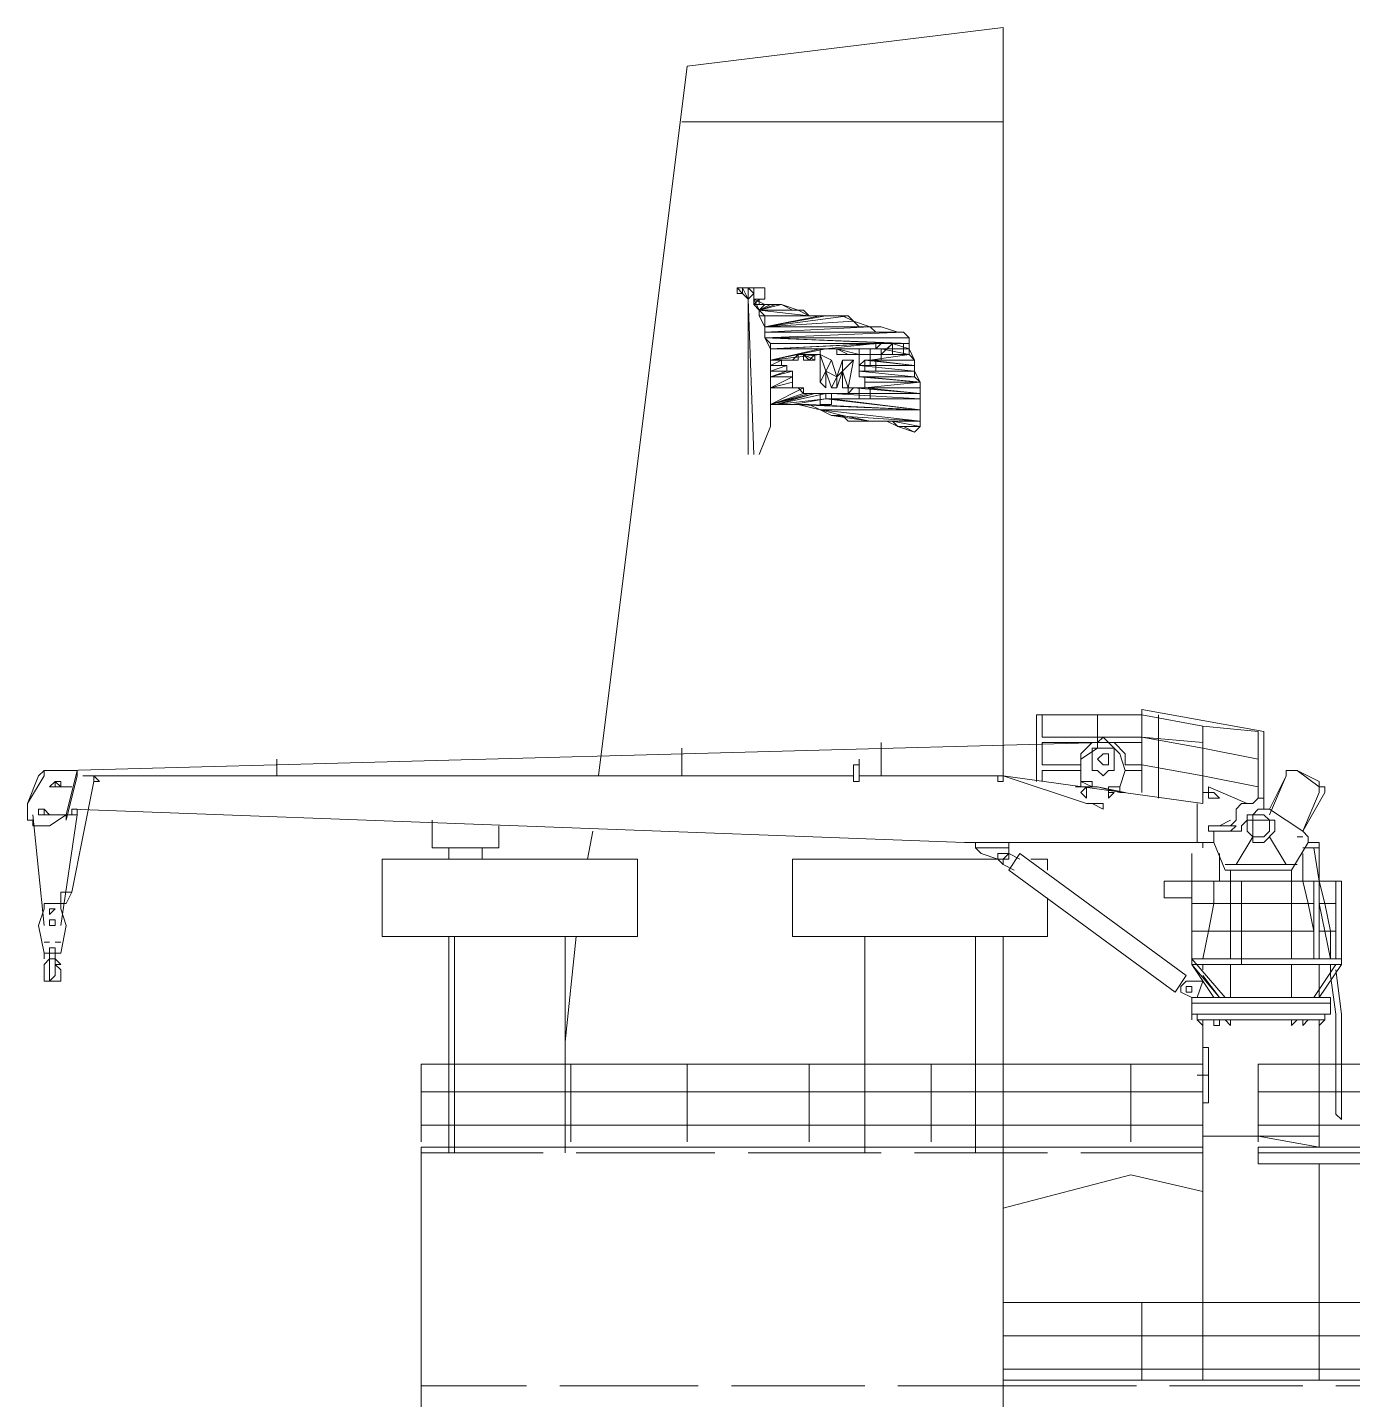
# Model space of a CAD drawing. Header units: millimetres. Extents: x -1005 to 294628, y -1154 to 182592.
# Drawn here: x 13618 to 30079, y 29116 to 46163 of the extents above; entities that cross this region are included whole.
import ezdxf

# ---------------------------------------------------------------- set-up
doc = ezdxf.new("R2010")
doc.units = ezdxf.units.MM
doc.layers.add('PDF_Geomertry', color=7, linetype='Continuous')

msp = doc.modelspace()

# ---------------------------------------------------------------- linework, layer by layer
at = {"layer": 'PDF_Geomertry', "lineweight": 5}
for points in [[(28770, 36520), (28288, 36727), (28288, 36658), (28219, 36658), (28219, 36520), (25740, 36865), (25740, 46163), (21814, 45681), (20712, 36865)], [(21745, 44992), (25740, 44992)], [(22640, 40859), (22571, 42788), (22571, 40859)], [(22847, 41479), (23122, 41479), (23191, 41479), (23467, 41410), (23742, 41341), (23811, 41273), (23949, 41273), (24155, 41273), (24293, 41273), (24431, 41204), (24638, 41135), (24706, 41204), (24706, 41755), (24638, 41892), (24638, 42030), (24569, 42168), (24569, 42306), (24500, 42375), (24431, 42375), (24224, 42443), (24087, 42443), (23880, 42512), (23742, 42581), (23329, 42581), (23191, 42650), (22985, 42719), (22778, 42719), (22640, 42788), (22709, 42650), (22778, 42581), (22778, 42306), (22847, 42168), (22847, 41204), (22709, 40859)], [(27461, 37691), (27461, 37622), (26910, 37622), (26222, 37622), (26222, 37347), (26910, 37347)], [(29046, 36451), (28977, 36451), (28977, 37416), (27461, 37691), (27461, 36658), (27461, 36933), (27255, 36933), (27186, 37140), (27048, 37278), (26910, 37278), (26910, 37209), (26704, 37071), (26704, 37140), (26842, 37278), (26910, 37278), (26979, 37347), (27048, 37278), (27117, 37278), (27255, 37140), (27255, 37002), (27461, 37002), (28219, 36865), (27461, 37002), (27461, 37209), (27461, 37347)], [(26704, 37002), (26222, 37002), (26222, 37278), (26910, 37278), (26910, 37622), (26910, 37347), (27048, 37347), (27461, 37347), (28219, 37209), (28908, 37071), (28908, 37416), (28219, 37484), (27461, 37622), (26153, 37622), (26153, 36796)], [(28908, 36589), (28839, 36520), (28701, 36520), (28632, 36451), (28632, 36314), (28563, 36245), (28632, 36245), (28563, 36176), (28632, 36176), (28701, 36176), (28701, 36245), (28770, 36314), (28770, 36382), (28839, 36382), (28908, 36451), (28977, 36451), (28977, 36520), (28977, 36589), (28908, 36589), (28908, 36727), (28908, 37071), (28219, 37209), (28219, 36865), (28219, 37209), (28219, 37484), (28219, 37278), (27461, 37347), (27461, 37622)], [(27668, 37278), (27668, 37622), (27668, 37347)], [(26979, 37278), (14100, 36933)], [(27461, 37278), (27117, 37278)], [(27668, 36933), (27668, 36589), (27668, 36933), (27668, 37278), (27668, 37002)], [(14306, 36865), (23880, 36865), (23880, 36796), (23949, 36796), (23949, 36865), (23949, 37002), (23949, 36933), (23949, 37002)], [(23949, 37002), (23949, 37002), (23880, 37002)], [(23880, 36865), (23880, 36933), (23880, 37002)], [(23949, 37071), (23949, 36796)], [(26704, 37071), (26704, 36796), (26704, 36727)], [(27461, 36865), (27461, 37002)], [(14237, 36382), (14100, 36382), (14237, 36933), (14237, 36865), (14100, 36314), (14100, 36382), (13893, 36382), (14100, 36382), (13893, 36245), (13686, 36245), (13686, 36314), (13618, 36314), (13618, 36520), (13618, 36382), (13618, 36382)], [(14237, 36933), (14031, 36933), (13962, 36933), (13893, 36933), (13824, 36933), (13824, 36865), (13618, 36520), (13755, 36865), (13824, 36933), (13893, 36933), (13962, 36933), (13962, 36933)], [(26773, 36520), (25740, 36865), (23949, 36865)], [(26704, 36933), (26222, 36933), (26222, 36796)], [(27186, 36658), (27186, 36727), (27255, 36933)], [(29528, 36038), (29528, 36107), (29459, 36176), (29046, 36451), (29252, 36865), (29252, 36933), (29321, 36933), (29390, 36933), (29321, 36933), (29252, 36933), (29252, 36865), (29046, 36382)], [(14169, 35418), (14031, 35418), (14031, 35280), (14100, 35280), (14169, 35418), (14444, 36796)], [(26842, 36727), (26704, 36796), (26842, 36796), (26842, 36727), (26910, 36727), (26635, 36727), (26635, 36727), (26910, 36727)], [(26773, 36727), (26773, 36658)], [(27048, 36658), (27048, 36727), (27048, 36727)], [(28219, 36658), (28219, 36520)], [(29597, 35969), (29665, 35969), (29665, 36038), (29597, 36038), (29528, 36038), (29321, 35694), (28495, 35694), (28357, 36038), (28288, 36038), (28219, 36038), (25257, 36038), (28150, 36038), (28150, 36520)], [(13824, 35005), (13686, 36382)], [(13893, 36382), (13893, 36382)], [(14031, 35005), (14237, 36382), (14237, 36451)], [(14169, 36451), (25257, 36038)], [(19472, 36245), (19472, 35969), (18645, 35969), (18645, 36314)], [(28426, 36245), (28563, 36314)], [(20574, 35831), (20643, 36176)], [(28563, 36245), (28357, 36245), (28288, 36245), (28288, 36245)], [(28288, 36176), (28288, 36245)], [(28563, 36176), (28357, 36176), (28288, 36176), (28288, 36176)], [(28426, 36176), (28357, 36176), (28357, 36107), (28357, 36038)], [(18852, 35831), (18852, 35969)], [(19265, 35831), (19265, 35969)], [(25395, 36038), (25395, 35969), (25464, 35900), (25671, 35831), (23122, 35831), (23122, 34867), (26291, 34867), (26291, 35349)], [(25808, 36038), (25808, 35969), (25395, 35969), (25395, 35969)], [(25946, 35831), (25808, 35900), (25808, 35969)], [(29665, 36038), (29665, 35556), (29597, 35969), (29459, 35969)], [(25671, 35831), (25740, 35763), (25740, 35831), (25808, 35831), (25808, 35900)], [(26291, 35694), (26291, 35831), (26084, 35831)], [(28426, 35556), (28426, 35900)], [(29321, 35556), (29597, 35556), (29597, 35280), (29597, 34936), (29528, 35280), (29459, 35556), (29459, 35900)], [(25877, 35694), (25740, 35763)], [(28081, 35349), (27737, 35349), (27737, 35556), (28081, 35556), (28701, 35556), (29321, 35556), (29321, 35280), (29321, 35556), (29321, 35694)], [(28495, 35763), (29390, 35763)], [(28563, 34592), (28563, 34936), (28563, 35280), (28563, 35556), (28563, 35694)], [(27737, 35556), (29941, 35556), (29941, 34523), (28081, 34523), (28357, 34110)], [(28081, 34592), (28081, 35556), (28081, 34523), (28081, 34523)], [(28219, 34592), (28288, 34936), (28357, 35280), (28357, 35556)], [(29872, 34592), (29872, 35556), (29665, 35556), (29734, 35280), (29803, 34936), (29803, 34592), (29734, 34936), (29665, 35280), (29665, 35556), (29665, 35280), (29665, 34936), (29665, 34592)], [(13824, 34592), (13824, 34661), (13755, 35005), (13824, 35212), (13824, 35280), (13893, 35280), (14031, 35280), (14031, 35212), (14100, 35005)], [(30561, 35143), (30561, 32250), (28908, 32250), (28908, 32043), (30630, 32043), (30630, 32319), (30630, 33283), (33178, 30321), (33178, 29357)], [(14031, 34661), (14031, 34661), (14100, 35005)], [(18852, 32181), (18852, 34867)], [(18921, 32181), (18921, 34867)], [(20298, 34867), (20298, 32181)], [(20298, 33559), (20436, 34867)], [(24018, 32181), (24018, 34867)], [(25395, 34867), (25395, 32181)], [(25740, 24674), (25740, 34867)], [(28701, 34523), (28701, 34936), (28701, 34592)], [(29597, 34729), (29597, 34936), (29597, 34592)], [(13893, 34661), (13824, 34661)], [(14031, 34661), (13893, 34661), (13893, 34592), (13962, 34592), (14031, 34523), (13962, 34523), (13962, 34523)], [(13962, 34661), (13962, 34592)], [(13962, 34523), (14031, 34454), (14031, 34316), (13824, 34316), (13824, 34385), (13824, 34523), (13893, 34592), (13893, 34592)], [(28219, 34385), (28426, 34110), (28081, 34523), (28081, 34592), (28495, 34110)], [(28081, 34592), (29941, 34592)], [(28219, 34454), (28219, 34523)], [(28563, 34110), (28563, 34523)], [(29872, 34454), (29941, 33903), (29941, 32663), (29941, 32594), (29872, 32663), (29872, 33903), (29803, 34385), (29803, 34523), (29872, 34523), (29597, 34110)], [(29941, 34523), (29665, 34110), (29665, 34178), (29665, 34523)], [(28150, 34110), (28219, 34316), (28012, 34316), (27944, 34247), (27944, 34178), (28081, 34110)], [(28081, 33834), (28081, 33903), (28081, 34041), (29803, 34041), (29803, 34110), (28908, 34110), (28081, 34110), (28081, 34041), (28081, 33972)], [(28081, 33903), (29803, 33903), (29803, 34041), (29803, 33972)], [(28081, 34041), (29803, 34041)], [(28150, 33903), (28150, 33834), (28150, 33834)], [(28219, 33765), (28150, 33834), (29734, 33834)], [(28219, 32801), (28219, 32388), (28908, 32388), (29665, 32388), (29665, 33834)], [(28426, 33765), (28426, 33834), (28426, 33765), (28357, 33765), (28357, 33834)], [(28495, 33834), (28563, 33765)], [(29390, 33834), (29321, 33765), (29321, 33765)], [(29528, 33834), (29459, 33765), (29459, 33834), (29459, 33765)], [(29734, 33903), (29734, 33834), (29665, 33765), (29665, 33765)], [(18508, 32319), (18508, 33283), (25740, 33283), (28219, 33283)], [(20367, 32319), (20367, 33283)], [(21814, 32319), (21814, 33283)], [(23329, 32319), (23329, 33283)], [(24844, 32319), (24844, 33283)], [(27324, 32319), (27324, 33283)], [(28908, 32319), (28908, 33283), (30561, 33283)], [(28150, 33145), (28288, 33145)], [(18508, 32939), (25740, 32939), (28219, 32939)], [(28908, 32939), (30561, 32939)], [(18508, 32525), (25740, 32525), (28219, 32525)], [(28908, 32525), (30561, 32525)], [(18508, 23916), (18508, 24811), (18508, 32250), (28219, 32250)], [(28219, 32388), (28219, 29357)], [(18508, 32181), (20023, 32181)], [(20436, 32181), (22158, 32181)], [(22571, 32181), (24224, 32181)], [(24638, 32181), (26291, 32181)], [(26704, 32181), (28219, 32181)], [(28908, 32181), (30423, 32181)], [(28219, 31699), (27324, 31906), (25740, 31492)], [(29665, 32043), (29665, 29357)], [(25740, 30321), (44129, 30321)], [(27461, 30321), (27461, 29357)], [(25740, 29908), (44129, 29908)], [(25740, 29495), (44129, 29495)], [(25740, 29357), (44129, 29357)], [(18508, 29288), (19816, 29288)], [(20230, 29288), (21951, 29288)], [(22365, 29288), (24018, 29288)], [(24431, 29288), (25740, 29288), (27393, 29288)], [(27806, 29288), (29459, 29288)], [(29872, 29288), (31594, 29288)]]:
    msp.add_lwpolyline(points, dxfattribs=at)
for points in [[(22434, 42857), (22434, 42926), (22434, 42857)], [(22502, 42857), (22434, 42926), (22434, 42857), (22502, 42857)], [(22434, 42926), (22502, 42857), (22502, 42926), (22434, 42926)], [(22434, 42857), (22502, 42857), (22571, 42788), (22640, 42857), (22640, 42926), (22434, 42926), (22434, 42857)], [(22502, 42857), (22502, 42926), (22502, 42857)], [(22502, 42926), (22502, 42857), (22502, 42926)], [(22502, 42857), (22502, 42926), (22502, 42857)], [(22502, 42926), (22502, 42857), (22502, 42926)], [(22502, 42857), (22502, 42926), (22502, 42857)], [(22502, 42926), (22502, 42857), (22502, 42926)], [(22502, 42857), (22502, 42926), (22502, 42857)], [(22502, 42926), (22502, 42857), (22502, 42926)], [(22571, 42788), (22502, 42926), (22502, 42857), (22571, 42788)], [(22502, 42926), (22571, 42788), (22571, 42926), (22502, 42926)], [(22571, 42788), (22571, 42926), (22571, 42788)], [(22571, 42926), (22571, 42788), (22571, 42926)], [(22571, 42788), (22571, 42926), (22571, 42788)], [(22571, 42926), (22571, 42788), (22571, 42926)], [(22571, 42788), (22571, 42926), (22571, 42788)], [(22571, 42926), (22571, 42788), (22571, 42926)], [(22640, 42857), (22571, 42926), (22571, 42788), (22640, 42857)], [(22571, 42926), (22640, 42857), (22640, 42926), (22571, 42926)], [(22640, 42857), (22640, 42926), (22640, 42857)], [(22640, 42926), (22640, 42857), (22640, 42926)], [(22640, 42857), (22640, 42926), (22640, 42857)], [(22640, 42926), (22640, 42857), (22640, 42926)], [(22640, 42857), (22640, 42926), (22640, 42857)], [(22640, 42926), (22640, 42857), (22640, 42926)], [(22640, 42857), (22640, 42926), (22640, 42857)], [(22640, 42926), (22640, 42857), (22640, 42926)], [(22640, 42857), (22640, 42926), (22640, 42857)], [(22640, 42926), (22640, 42788), (22778, 42788), (22778, 42926), (22640, 42926)], [(22709, 42788), (22640, 42719), (22709, 42719), (22709, 42788)], [(22640, 42788), (22640, 42719), (22709, 42788), (22640, 42788)], [(22640, 42719), (22709, 42650), (22778, 42719), (22640, 42719)], [(22709, 42719), (22640, 42719), (22778, 42719), (22709, 42719)], [(22985, 42719), (22709, 42650), (23122, 42650), (22985, 42719)], [(22916, 42719), (22709, 42650), (22985, 42719), (22916, 42719)], [(22847, 42719), (22709, 42650), (22916, 42719), (22847, 42719)], [(22778, 42719), (22709, 42650), (22847, 42719), (22778, 42719)], [(22709, 42650), (22709, 42581), (23329, 42581), (22709, 42650)], [(23260, 42650), (22709, 42650), (23329, 42581), (23260, 42650)], [(23191, 42650), (22709, 42650), (23260, 42650), (23191, 42650)], [(23122, 42650), (22709, 42650), (23191, 42650), (23122, 42650)], [(22709, 42581), (22778, 42443), (23467, 42581), (22709, 42581)], [(23398, 42581), (22709, 42581), (23467, 42581), (23398, 42581)], [(22709, 42581), (23398, 42581), (22709, 42581)], [(23329, 42581), (22709, 42581), (23398, 42581), (23329, 42581)], [(23811, 42581), (22778, 42443), (23880, 42512), (23811, 42581)], [(23536, 42581), (22778, 42443), (23811, 42581), (23536, 42581)], [(23467, 42581), (22778, 42443), (23536, 42581), (23467, 42581)], [(23880, 42512), (22778, 42443), (23949, 42443), (23880, 42512)], [(23742, 42581), (23536, 42581), (23811, 42581), (23742, 42581)], [(23604, 42581), (23536, 42581), (23742, 42581), (23604, 42581)], [(23673, 42581), (23604, 42581), (23742, 42581), (23673, 42581)], [(24087, 42443), (22778, 42375), (24155, 42375), (24087, 42443)], [(22778, 42443), (22778, 42375), (24087, 42443), (22778, 42443)], [(23949, 42443), (22778, 42443), (24087, 42443), (23949, 42443)], [(24500, 42375), (22778, 42306), (24569, 42306), (24500, 42375)], [(22778, 42375), (22778, 42306), (24500, 42375), (22778, 42375)], [(24500, 42375), (22778, 42375), (24500, 42375)], [(24431, 42375), (22778, 42375), (24500, 42375), (24431, 42375)], [(24431, 42375), (22778, 42375), (24431, 42375)], [(24293, 42375), (22778, 42375), (24431, 42375), (24293, 42375)], [(24224, 42375), (22778, 42375), (24293, 42375), (24224, 42375)], [(24155, 42375), (22778, 42375), (24224, 42375), (24155, 42375)], [(22778, 42306), (22847, 42237), (24431, 42237), (22778, 42306)], [(22778, 42306), (24431, 42237), (22778, 42306)], [(22778, 42306), (24431, 42237), (24569, 42237), (22778, 42306)], [(24569, 42306), (22778, 42306), (24569, 42237), (24569, 42306)], [(24155, 42237), (22847, 42168), (23536, 42168), (24155, 42237)], [(24224, 42237), (22847, 42168), (24155, 42237), (24224, 42237)], [(24224, 42237), (22847, 42168), (24224, 42237)], [(24224, 42237), (22847, 42168), (24224, 42237)], [(22847, 42237), (24224, 42237), (24293, 42237), (22847, 42237)], [(22847, 42237), (22847, 42168), (24224, 42237), (22847, 42237)], [(24293, 42237), (22847, 42237), (24293, 42237)], [(24293, 42237), (22847, 42237), (24293, 42237)], [(24362, 42237), (22847, 42237), (24293, 42237), (24362, 42237)], [(24431, 42237), (22847, 42237), (24362, 42237), (24431, 42237)], [(24431, 42237), (22847, 42237), (24431, 42237)], [(24431, 42237), (22847, 42237), (24431, 42237)], [(23467, 42168), (22847, 42030), (23467, 42099), (23467, 42168)], [(23536, 42168), (22847, 42030), (23467, 42168), (23536, 42168)], [(22847, 42168), (22847, 42030), (23536, 42168), (22847, 42168)], [(23536, 42168), (22847, 42168), (23536, 42168)], [(23536, 42168), (22847, 42168), (23536, 42168)], [(23122, 42030), (23191, 42099), (23260, 42099), (23329, 42030), (23398, 42099), (23467, 42099), (23467, 42168), (23673, 42168), (23673, 42099), (23949, 42099), (23949, 42168), (24087, 42168), (24155, 42168), (24224, 42237), (24431, 42237), (24362, 42237), (24224, 42099), (24087, 42099), (24087, 42030), (24018, 42030), (23949, 41961), (23949, 41824), (24018, 41824), (24018, 41686), (23811, 41686), (23811, 41617), (23604, 41617), (23604, 41548), (23536, 41548), (23536, 41617), (23260, 41617), (23191, 41686), (23122, 41686), (23122, 41892), (23053, 41892), (23053, 41961), (22985, 41961), (22985, 42030), (23122, 42030)], [(24155, 42237), (23536, 42168), (24155, 42168), (24155, 42237)], [(23536, 42168), (23604, 42168), (24018, 42168), (23536, 42168)], [(24018, 42168), (23536, 42168), (24018, 42168)], [(24087, 42168), (23536, 42168), (24018, 42168), (24087, 42168)], [(23536, 42168), (24087, 42168), (23536, 42168)], [(23536, 42168), (24087, 42168), (23536, 42168)], [(24155, 42168), (23536, 42168), (24087, 42168), (24155, 42168)], [(24155, 42168), (23536, 42168), (24155, 42168)], [(23604, 42168), (23673, 42168), (23949, 42168), (23604, 42168)], [(24018, 42168), (23604, 42168), (23949, 42168), (24018, 42168)], [(23604, 42168), (24018, 42168), (23604, 42168)], [(23604, 42168), (24018, 42168), (23604, 42168)], [(24018, 42168), (23604, 42168), (24018, 42168)], [(24018, 42168), (23604, 42168), (24018, 42168)], [(23673, 42168), (23673, 42099), (23811, 42099), (23673, 42168)], [(23673, 42168), (23811, 42099), (23949, 42099), (23673, 42168)], [(23949, 42168), (23673, 42168), (23949, 42099), (23949, 42168)], [(23673, 42168), (23949, 42168), (23673, 42168)], [(24087, 42168), (24087, 42030), (24224, 42030), (24224, 42168), (24087, 42168)], [(24087, 42168), (24087, 42030), (24224, 42030), (24224, 42168), (24087, 42168)], [(24087, 42168), (24087, 42030), (24224, 42030), (24224, 42168), (24087, 42168)], [(24155, 42168), (24087, 42168), (24155, 42168)], [(24224, 42237), (24293, 42237), (24224, 42237)], [(24224, 42237), (24293, 42237), (24224, 42237)], [(24293, 42237), (24224, 42237), (24293, 42237)], [(24224, 42168), (24224, 42099), (24569, 42099), (24224, 42168)], [(24569, 42168), (24224, 42168), (24569, 42099), (24569, 42168)], [(24293, 42168), (24224, 42168), (24569, 42168), (24293, 42168)], [(24362, 42237), (24293, 42168), (24569, 42168), (24362, 42237)], [(24293, 42237), (24362, 42237), (24293, 42237)], [(24362, 42237), (24293, 42237), (24362, 42237)], [(24362, 42237), (24293, 42237), (24362, 42237)], [(24293, 42168), (24569, 42168), (24293, 42168)], [(24569, 42168), (24293, 42168), (24569, 42168)], [(24293, 42168), (24569, 42168), (24293, 42168)], [(24293, 42168), (24569, 42168), (24293, 42168)], [(24293, 42168), (24569, 42168), (24293, 42168)], [(24362, 42237), (24569, 42168), (24362, 42237)], [(24569, 42237), (24362, 42237), (24569, 42168), (24569, 42237)], [(24362, 42237), (24569, 42237), (24362, 42237)], [(24362, 42237), (24362, 42099), (24500, 42099), (24500, 42237), (24362, 42237)], [(24431, 42237), (24362, 42237), (24569, 42237), (24431, 42237)], [(24362, 42237), (24362, 42099), (24500, 42099), (24500, 42237), (24362, 42237)], [(24362, 42237), (24362, 42099), (24500, 42099), (24500, 42237), (24362, 42237)], [(24431, 42237), (24569, 42237), (24431, 42237)], [(24431, 42237), (24569, 42237), (24431, 42237)], [(24431, 42237), (24569, 42237), (24431, 42237)], [(24431, 42237), (24569, 42237), (24431, 42237)], [(24431, 42237), (24569, 42237), (24431, 42237)], [(24569, 42237), (24431, 42237), (24569, 42237)], [(24431, 42237), (24569, 42237), (24431, 42237)], [(23191, 42099), (22847, 42030), (23191, 42030), (23191, 42099)], [(23191, 42099), (22847, 42030), (23191, 42099)], [(23467, 42099), (22847, 42030), (23191, 42099), (23467, 42099)], [(22985, 42030), (22847, 41961), (22985, 41961), (22985, 42030)], [(22985, 42030), (22847, 41961), (22985, 42030)], [(22985, 42030), (22847, 41961), (22985, 42030)], [(22847, 42030), (23053, 42030), (23191, 42030), (22847, 42030)], [(22847, 42030), (22985, 42030), (23053, 42030), (22847, 42030)], [(22847, 42030), (22847, 41961), (22985, 42030), (22847, 42030)], [(23053, 41961), (22847, 41892), (23053, 41892), (23053, 41961)], [(23053, 41961), (22847, 41892), (23053, 41961)], [(23053, 41961), (22847, 41892), (23053, 41961)], [(23053, 41961), (22847, 41892), (23053, 41961)], [(22847, 41961), (22847, 41892), (23053, 41961), (22847, 41961)], [(22985, 41961), (22847, 41961), (23053, 41961), (22985, 41961)], [(22985, 41961), (22847, 41961), (22985, 41961)], [(23122, 42030), (23053, 42030), (23122, 42030)], [(23053, 42030), (23122, 42030), (23053, 42030)], [(23053, 42030), (23122, 42030), (23053, 42030)], [(23053, 42030), (23122, 42030), (23053, 42030)], [(23122, 42030), (23053, 42030), (23122, 42030)], [(23191, 42030), (23053, 42030), (23122, 42030), (23191, 42030)], [(23191, 42099), (23260, 42099), (23398, 42099), (23191, 42099)], [(23467, 42099), (23191, 42099), (23398, 42099), (23467, 42099)], [(23467, 42099), (23191, 42099), (23467, 42099)], [(23260, 42099), (23260, 42030), (23398, 42030), (23260, 42099)], [(23398, 42099), (23260, 42099), (23398, 42030), (23398, 42099)], [(23260, 42030), (23329, 42030), (23260, 42030)], [(23398, 42030), (23260, 42030), (23329, 42030), (23398, 42030)], [(23467, 41755), (23467, 42099), (23604, 42030), (23673, 41824), (23742, 42030), (23880, 42030), (23811, 41686), (23742, 41686), (23742, 41892), (23673, 41686), (23604, 41686), (23536, 41892), (23536, 41686), (23467, 41755)], [(23467, 42099), (23536, 41892), (23604, 42030), (23467, 42099)], [(23467, 42099), (23467, 41755), (23536, 41892), (23467, 42099)], [(23604, 42030), (23536, 41892), (23673, 41824), (23604, 42030)], [(23673, 42099), (23742, 42099), (23811, 42099), (23673, 42099)], [(23673, 42099), (23742, 42099), (23673, 42099)], [(23742, 42030), (23673, 41824), (23742, 41892), (23742, 42030)], [(23811, 42099), (23742, 42099), (23811, 42099)], [(23742, 42099), (23811, 42099), (23742, 42099)], [(23811, 42099), (23742, 42099), (23811, 42099)], [(23880, 42030), (23742, 41892), (23811, 41686), (23880, 42030)], [(23742, 42030), (23742, 41892), (23880, 42030), (23742, 42030)], [(23880, 42099), (23811, 42099), (23880, 42099)], [(23811, 42099), (23880, 42099), (23949, 42099), (23811, 42099)], [(23811, 42099), (23880, 42099), (23811, 42099)], [(23811, 42099), (23880, 42099), (23811, 42099)], [(23880, 42099), (23949, 42099), (23880, 42099)], [(23949, 42099), (23880, 42099), (23949, 42099)], [(23949, 42099), (23949, 41961), (24087, 41961), (24087, 42099), (23949, 42099)], [(24018, 42030), (23949, 41961), (24638, 41961), (24018, 42030)], [(23949, 41961), (23949, 41892), (24638, 41892), (23949, 41961)], [(24638, 41961), (23949, 41961), (24638, 41892), (24638, 41961)], [(23949, 41961), (24638, 41961), (23949, 41961)], [(23949, 41961), (24638, 41961), (23949, 41961)], [(23949, 41961), (24638, 41961), (23949, 41961)], [(24018, 42030), (24638, 41961), (24018, 42030)], [(24087, 42030), (24018, 42030), (24638, 41961), (24087, 42030)], [(24018, 42030), (24087, 42030), (24018, 42030)], [(24018, 42030), (24018, 41892), (24155, 41892), (24155, 42030), (24018, 42030)], [(24018, 42030), (24018, 41892), (24155, 41892), (24155, 42030), (24018, 42030)], [(24018, 42030), (24018, 41892), (24155, 41892), (24155, 42030), (24018, 42030)], [(24569, 42099), (24087, 42030), (24638, 42030), (24569, 42099)], [(24087, 42099), (24087, 42030), (24569, 42099), (24087, 42099)], [(24087, 42099), (24569, 42099), (24087, 42099)], [(24155, 42099), (24087, 42099), (24569, 42099), (24155, 42099)], [(24087, 42030), (24638, 41961), (24087, 42030)], [(24638, 42030), (24087, 42030), (24638, 41961), (24638, 42030)], [(24087, 42030), (24638, 42030), (24087, 42030)], [(24087, 42030), (24638, 42030), (24087, 42030)], [(24087, 42030), (24638, 42030), (24087, 42030)], [(24087, 42030), (24638, 42030), (24087, 42030)], [(24087, 42030), (24638, 42030), (24087, 42030)], [(24155, 42099), (24569, 42099), (24155, 42099)], [(24155, 42099), (24569, 42099), (24155, 42099)], [(24224, 42099), (24155, 42099), (24569, 42099), (24224, 42099)], [(24224, 42099), (24569, 42099), (24224, 42099)], [(23122, 41892), (22847, 41824), (23122, 41824), (23122, 41892)], [(23053, 41892), (22847, 41824), (23122, 41892), (23053, 41892)], [(23053, 41892), (22847, 41824), (23053, 41892)], [(23053, 41892), (22847, 41824), (23053, 41892)], [(23053, 41892), (22847, 41824), (23053, 41892)], [(23053, 41892), (22847, 41824), (23053, 41892)], [(22847, 41892), (22847, 41824), (23053, 41892), (22847, 41892)], [(23053, 41892), (22847, 41892), (23053, 41892)], [(23053, 41892), (22847, 41892), (23053, 41892)], [(23122, 41824), (22847, 41686), (23122, 41755), (23122, 41824)], [(23122, 41824), (22847, 41686), (23122, 41824)], [(23122, 41824), (22847, 41686), (23122, 41824)], [(23122, 41824), (22847, 41686), (23122, 41824)], [(23122, 41824), (22847, 41686), (23122, 41824)], [(23122, 41824), (22847, 41686), (23122, 41824)], [(22847, 41824), (22847, 41686), (23122, 41824), (22847, 41824)], [(23536, 41892), (23467, 41755), (23536, 41686), (23536, 41892)], [(23536, 41892), (23604, 41686), (23673, 41824), (23536, 41892)], [(23673, 41824), (23604, 41686), (23673, 41686), (23673, 41824)], [(23742, 41892), (23673, 41824), (23673, 41686), (23742, 41892)], [(23742, 41892), (23742, 41686), (23811, 41686), (23742, 41892)], [(23949, 41892), (23949, 41824), (24638, 41824), (23949, 41892)], [(24638, 41892), (23949, 41892), (24638, 41824), (24638, 41892)], [(23949, 41892), (24638, 41892), (23949, 41892)], [(23949, 41892), (24638, 41892), (23949, 41892)], [(23949, 41824), (24018, 41824), (24706, 41755), (23949, 41824)], [(24638, 41824), (23949, 41824), (24706, 41755), (24638, 41824)], [(23949, 41824), (24638, 41824), (23949, 41824)], [(23949, 41824), (24638, 41824), (23949, 41824)], [(23949, 41824), (24638, 41824), (23949, 41824)], [(24018, 41824), (24018, 41755), (24706, 41755), (24018, 41824)], [(23122, 41755), (22847, 41686), (23122, 41686), (23122, 41755)], [(23122, 41755), (22847, 41686), (23122, 41755)], [(23260, 41686), (22847, 41479), (23260, 41617), (23260, 41686)], [(22847, 41686), (22847, 41479), (23260, 41686), (22847, 41686)], [(23191, 41686), (22847, 41686), (23260, 41686), (23191, 41686)], [(23191, 41686), (22847, 41686), (23191, 41686)], [(23122, 41686), (22847, 41686), (23191, 41686), (23122, 41686)], [(23122, 41686), (22847, 41686), (23122, 41686)], [(23398, 41617), (22847, 41479), (22916, 41479), (23398, 41617)], [(23329, 41617), (22847, 41479), (23398, 41617), (23329, 41617)], [(23329, 41617), (22847, 41479), (23329, 41617)], [(23329, 41617), (22847, 41479), (23329, 41617)], [(23260, 41617), (22847, 41479), (23329, 41617), (23260, 41617)], [(23536, 41617), (22916, 41479), (23536, 41548), (23536, 41617)], [(23536, 41617), (22916, 41479), (23536, 41617)], [(23398, 41617), (22916, 41479), (23536, 41617), (23398, 41617)], [(23398, 41617), (23536, 41617), (23398, 41617)], [(23398, 41617), (23536, 41617), (23398, 41617)], [(23467, 41617), (23398, 41617), (23536, 41617), (23467, 41617)], [(23398, 41617), (23467, 41617), (23398, 41617)], [(23398, 41617), (23467, 41617), (23398, 41617)], [(23467, 41617), (23398, 41617), (23467, 41617)], [(23467, 41617), (23467, 41479), (23604, 41479), (23604, 41617), (23467, 41617)], [(23467, 41617), (23467, 41479), (23604, 41479), (23604, 41617), (23467, 41617)], [(23467, 41617), (23467, 41479), (23604, 41479), (23604, 41617), (23467, 41617)], [(23604, 41617), (23604, 41548), (24706, 41548), (23604, 41617)], [(23604, 41617), (24706, 41548), (23604, 41617)], [(24706, 41617), (23604, 41617), (24706, 41548), (24706, 41617)], [(23673, 41617), (23604, 41617), (24706, 41617), (23673, 41617)], [(23673, 41617), (24706, 41617), (23673, 41617)], [(23673, 41617), (24706, 41617), (23673, 41617)], [(23673, 41617), (24706, 41617), (23673, 41617)], [(23673, 41617), (24706, 41617), (23673, 41617)], [(23742, 41617), (23673, 41617), (24706, 41617), (23742, 41617)], [(23742, 41617), (24706, 41617), (23742, 41617)], [(23742, 41617), (24706, 41617), (23742, 41617)], [(23811, 41617), (23742, 41617), (24706, 41617), (23811, 41617)], [(23880, 41686), (23811, 41617), (24706, 41617), (23880, 41686)], [(23811, 41617), (24706, 41617), (23811, 41617)], [(24018, 41686), (23880, 41686), (24706, 41617), (24018, 41686)], [(24018, 41686), (23880, 41686), (24018, 41686)], [(23949, 41686), (23880, 41686), (24018, 41686), (23949, 41686)], [(23949, 41686), (23880, 41686), (23949, 41686)], [(23949, 41686), (23949, 41548), (24087, 41548), (24087, 41686), (23949, 41686)], [(23949, 41686), (23949, 41548), (24087, 41548), (24087, 41686), (23949, 41686)], [(23949, 41686), (23949, 41548), (24087, 41548), (24087, 41686), (23949, 41686)], [(24706, 41755), (24018, 41686), (24706, 41686), (24706, 41755)], [(24018, 41755), (24018, 41686), (24706, 41755), (24018, 41755)], [(24018, 41755), (24706, 41755), (24018, 41755)], [(24018, 41755), (24706, 41755), (24018, 41755)], [(24018, 41755), (24706, 41755), (24018, 41755)], [(24706, 41755), (24018, 41755), (24706, 41755)], [(24706, 41686), (24018, 41686), (24706, 41617), (24706, 41686)], [(24018, 41686), (24706, 41686), (24018, 41686)], [(24018, 41686), (24706, 41686), (24018, 41686)], [(24018, 41686), (24706, 41686), (24018, 41686)], [(23536, 41548), (22916, 41479), (23122, 41479), (23536, 41548)], [(23536, 41548), (23122, 41479), (23536, 41548)], [(23536, 41548), (23122, 41479), (24706, 41410), (23536, 41548)], [(23536, 41548), (23122, 41479), (23536, 41548)], [(23536, 41548), (23122, 41479), (23536, 41548)], [(23536, 41548), (23122, 41479), (23536, 41548)], [(23536, 41548), (23122, 41479), (23536, 41548)], [(23122, 41479), (23191, 41479), (24706, 41410), (23122, 41479)], [(23191, 41479), (23329, 41479), (24706, 41410), (23191, 41479)], [(23329, 41479), (23467, 41410), (24706, 41410), (23329, 41479)], [(23604, 41548), (23536, 41548), (24706, 41410), (23604, 41548)], [(23604, 41548), (24706, 41410), (23604, 41548)], [(24706, 41548), (23604, 41548), (24706, 41410), (24706, 41548)], [(23467, 41410), (23604, 41341), (24706, 41273), (23467, 41410)], [(24706, 41410), (23467, 41410), (24706, 41273), (24706, 41410)], [(23604, 41341), (23742, 41341), (24087, 41273), (23604, 41341)], [(23604, 41341), (24087, 41273), (24706, 41273), (23604, 41341)], [(23742, 41341), (23811, 41273), (24087, 41273), (23742, 41341)], [(24087, 41273), (23811, 41273), (23949, 41273), (24087, 41273)], [(24087, 41273), (24293, 41273), (24706, 41273), (24087, 41273)], [(24293, 41273), (24362, 41273), (24706, 41273), (24293, 41273)], [(24706, 41273), (24293, 41273), (24706, 41273)], [(24362, 41273), (24431, 41204), (24706, 41204), (24362, 41273)], [(24706, 41273), (24362, 41273), (24706, 41204), (24706, 41273)], [(24431, 41204), (24500, 41204), (24706, 41204), (24431, 41204)], [(24500, 41204), (24638, 41135), (24706, 41204), (24500, 41204)], [(24706, 41204), (24500, 41204), (24706, 41204)], [(21745, 37209), (21745, 36865), (21745, 37209)], [(24224, 37278), (24224, 36865)], [(27117, 37071), (27117, 37209), (26842, 37209), (26842, 36933), (26910, 36933), (26979, 36865), (27048, 36933), (27117, 36933), (27117, 37071)], [(16717, 37071), (16717, 36865)], [(27048, 37071), (27048, 37140), (26979, 37140), (26910, 37071), (26979, 37002), (27048, 37002), (27048, 37071)], [(14513, 36796), (14444, 36865), (14444, 36796), (14513, 36796)], [(25740, 36796), (25740, 36865), (25671, 36865), (25671, 36796), (25740, 36796)], [(28219, 36865), (28908, 36727)], [(28219, 36865), (28219, 36520)], [(29665, 36796), (29665, 36727), (29734, 36727), (29734, 36658), (29459, 36176), (29665, 36658), (29665, 36727), (29390, 36933)], [(14031, 36727), (14031, 36796), (13962, 36796), (13893, 36727), (14031, 36727)], [(14031, 36727), (13962, 36796), (13962, 36727), (14031, 36727)], [(14031, 36727), (14169, 36727), (14031, 36727)], [(26773, 36589), (26773, 36727), (26704, 36658)], [(26910, 36727), (27255, 36658), (27186, 36658), (26910, 36727)], [(27048, 36727), (27186, 36727), (27048, 36727)], [(27117, 36658), (27048, 36658), (27048, 36589)], [(28288, 36589), (28357, 36589), (28426, 36589), (28357, 36658), (28288, 36658)], [(28288, 36589), (28357, 36589), (28426, 36589), (28357, 36658), (28288, 36658)], [(26773, 36520), (26842, 36520)], [(26979, 36520), (26979, 36451), (26842, 36520), (26979, 36520)], [(13893, 36382), (13824, 36451), (13755, 36451), (13755, 36382), (13893, 36382)], [(13824, 36382), (13824, 36451), (13755, 36451), (13755, 36382), (13824, 36382)], [(14237, 36382), (14237, 36451), (14169, 36451), (14169, 36382), (14237, 36382)], [(29114, 36245), (29114, 36314), (29046, 36314), (28977, 36382), (28839, 36382), (28839, 36314), (28770, 36314), (28770, 36176), (28839, 36107), (28839, 36038), (28977, 36038), (29114, 36176), (29114, 36245)], [(29046, 36245), (29046, 36314), (28839, 36314), (28839, 36107), (28977, 36107), (29046, 36176), (29046, 36245)], [(28219, 35969), (28219, 36038)], [(28839, 36107), (28632, 35763)], [(29046, 36107), (29252, 35763)], [(29459, 36107), (29390, 36107), (29459, 36107)], [(18026, 35831), (18026, 34867), (21194, 34867), (21194, 35831)], [(25808, 35900), (25671, 35900), (25671, 35831), (25740, 35831), (25808, 35900)], [(28012, 34385), (27875, 34178), (25808, 35694), (25946, 35900)], [(28081, 35556), (28081, 35900)], [(28701, 35556), (28701, 35280)], [(13962, 35212), (13893, 35212), (13893, 35143), (13962, 35212)], [(28701, 35280), (28081, 35280)], [(29321, 35280), (28701, 35280)], [(28701, 35280), (28701, 34936)], [(29321, 35280), (29321, 34936)], [(29597, 35280), (29321, 35280)], [(29872, 35280), (29665, 35280)], [(13962, 35005), (13962, 35074), (13893, 35074), (13893, 35005), (13962, 35005)], [(13893, 34798), (13824, 34798), (13893, 34798)], [(14031, 34798), (13962, 34798), (14031, 34798)], [(28701, 34936), (28081, 34936)], [(29321, 34936), (28701, 34936)], [(29321, 34936), (29321, 34592)], [(29597, 34936), (29321, 34936)], [(29872, 34936), (29665, 34936)], [(13962, 34661), (13962, 34729), (13893, 34729), (13893, 34661), (13962, 34661)], [(13962, 34661), (13962, 34729), (13893, 34729), (13893, 34661), (13962, 34661)], [(13893, 34385), (13893, 34316), (13962, 34385), (13962, 34523), (13962, 34592), (13893, 34592), (13893, 34523)], [(29321, 34523), (29321, 34110)], [(28081, 34247), (28012, 34247), (28012, 34178), (28081, 34178), (28081, 34247)], [(28219, 33834), (28219, 33490), (28288, 33490), (28288, 32801), (28219, 32801), (28219, 33490)], [(28563, 33834), (28563, 33765)], [(29321, 33834), (29321, 33765)], [(29665, 32250), (29665, 32388), (28219, 32388), (28908, 32388)]]:
    msp.add_lwpolyline(points, close=True, dxfattribs=at)

doc.saveas('drawing.dxf')
